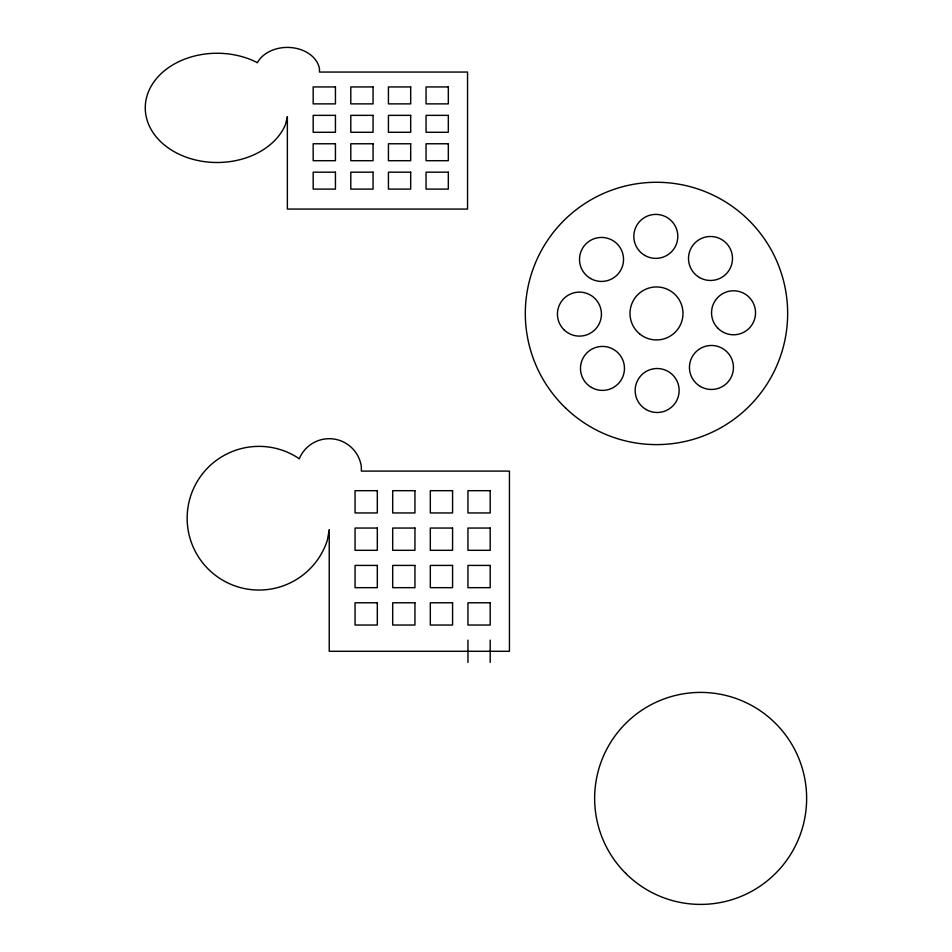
<?xml version="1.0" encoding="UTF-8"?>
<svg xmlns="http://www.w3.org/2000/svg" width="952" height="952" viewBox="0 0 952 952"><rect width="100%" height="100%" fill="white"/><g stroke="black" fill="none" stroke-linecap="round" stroke-linejoin="round"><path stroke-width="1.43" d="M490.197 640.137L490.197 662.402M467.944 640.137L467.944 662.402M329.237 529.955L327.321 540.367A71.84 71.84 0 0 1 230.955 584.35A71.84 71.84 0 0 1 195.529 484.532A71.84 71.84 0 0 1 298.071 457.936L299.214 458.912A32.404 32.404 0 0 1 361.343 466.694L361.367 471.097L509.439 471.097L509.439 651.287L329.237 651.287L329.237 529.955M287.361 116.81L285.433 124.724A71.84 54.621 0 0 1 189.079 158.175A71.84 54.621 0 0 1 153.653 82.265A71.84 54.621 0 0 1 256.183 62.047L257.337 62.784A32.404 24.645 0 0 1 291.419 47.6A32.404 24.645 0 0 1 319.467 68.699L319.491 72.054L467.551 72.054L467.551 209.071L287.361 209.071L287.361 116.81M335.437 86.941L313.172 86.941L313.172 103.875L335.437 103.875L335.437 86.941M373.065 86.941L350.8 86.941L350.8 103.875L373.065 103.875L373.065 86.941M410.693 86.941L388.428 86.941L388.428 103.875L410.693 103.875L410.693 86.941M448.321 86.941L426.056 86.941L426.056 103.875L448.321 103.875L448.321 86.941M335.437 115.359L313.172 115.359L313.172 132.28L335.437 132.28L335.437 115.359M373.065 115.359L350.8 115.359L350.8 132.28L373.065 132.28L373.065 115.359M410.693 115.359L388.428 115.359L388.428 132.28L410.693 132.28L410.693 115.359M448.321 115.359L426.056 115.359L426.056 132.28L448.321 132.28L448.321 115.359M335.437 143.764L313.172 143.764L313.172 160.698L335.437 160.698L335.437 143.764M373.065 143.764L350.8 143.764L350.8 160.698L373.065 160.698L373.065 143.764M410.693 143.764L388.428 143.764L388.428 160.698L410.693 160.698L410.693 143.764M448.321 143.764L426.056 143.764L426.056 160.698L448.321 160.698L448.321 143.764M335.437 172.181L313.172 172.181L313.172 189.103L335.437 189.103L335.437 172.181M373.065 172.181L350.8 172.181L350.8 189.103L373.065 189.103L373.065 172.181M410.693 172.181L388.428 172.181L388.428 189.103L410.693 189.103L410.693 172.181M448.321 172.181L426.056 172.181L426.056 189.103L448.321 189.103L448.321 172.181M377.313 490.685L355.06 490.685L355.06 512.949L377.313 512.949L377.313 490.685M414.941 490.685L392.688 490.685L392.688 512.949L414.941 512.949L414.941 490.685M452.569 490.685L430.316 490.685L430.316 512.949L452.569 512.949L452.569 490.685M490.197 490.685L467.944 490.685L467.944 512.949L490.197 512.949L490.197 490.685M377.313 528.051L355.06 528.051L355.06 550.304L377.313 550.304L377.313 528.051M414.941 528.051L392.688 528.051L392.688 550.304L414.941 550.304L414.941 528.051M452.569 528.051L430.316 528.051L430.316 550.304L452.569 550.304L452.569 528.051M490.197 528.051L467.944 528.051L467.944 550.304L490.197 550.304L490.197 528.051M377.313 565.417L355.06 565.417L355.06 587.67L377.313 587.67L377.313 565.417M414.941 565.417L392.688 565.417L392.688 587.67L414.941 587.67L414.941 565.417M452.569 565.417L430.316 565.417L430.316 587.67L452.569 587.67L452.569 565.417M490.197 565.417L467.944 565.417L467.944 587.67L490.197 587.67L490.197 565.417M377.313 602.783L355.06 602.783L355.06 625.036L377.313 625.036L377.313 602.783M414.941 602.783L392.688 602.783L392.688 625.036L414.941 625.036L414.941 602.783M452.569 602.783L430.316 602.783L430.316 625.036L452.569 625.036L452.569 602.783M490.197 602.783L467.944 602.783L467.944 625.036L490.197 625.036L490.197 602.783M565.797 408.218A131.174 131.174 0 0 0 783.901 344.6A131.174 131.174 0 0 0 619.752 187.52A131.174 131.174 0 0 0 565.797 408.218M639.661 333.914A26.501 26.501 0 0 0 682.632 317.789A26.501 26.501 0 0 0 647.182 288.635A26.501 26.501 0 0 0 639.661 333.914M717.986 328.333A21.991 21.991 0 0 0 754.793 318.468A21.991 21.991 0 0 0 727.852 291.538A21.991 21.991 0 0 0 717.986 328.333M700.446 386.512A21.991 21.991 0 0 0 733.445 367.46A21.991 21.991 0 0 0 700.446 348.42A21.991 21.991 0 0 0 700.446 386.512M646.158 409.55A21.991 21.991 0 0 0 679.145 390.51A21.991 21.991 0 0 0 646.158 371.458A21.991 21.991 0 0 0 646.158 409.55M591.478 387.452A21.991 21.991 0 0 0 624.464 368.412A21.991 21.991 0 0 0 591.478 349.36A21.991 21.991 0 0 0 591.478 387.452M563.881 329.666A21.991 21.991 0 0 0 600.676 319.812A21.991 21.991 0 0 0 573.735 292.871A21.991 21.991 0 0 0 563.881 329.666M590.526 278.484A21.991 21.991 0 0 0 623.524 259.432A21.991 21.991 0 0 0 590.526 240.38A21.991 21.991 0 0 0 590.526 278.484M644.825 255.434A21.991 21.991 0 0 0 677.812 236.393A21.991 21.991 0 0 0 644.825 217.342A21.991 21.991 0 0 0 644.825 255.434M699.506 277.532A21.991 21.991 0 0 0 732.493 258.492A21.991 21.991 0 0 0 699.506 239.44A21.991 21.991 0 0 0 699.506 277.532M625.69 873.353A105.993 105.993 0 0 0 803.024 825.836A105.993 105.993 0 0 0 673.207 696.019A105.993 105.993 0 0 0 625.69 873.353"/></g></svg>
